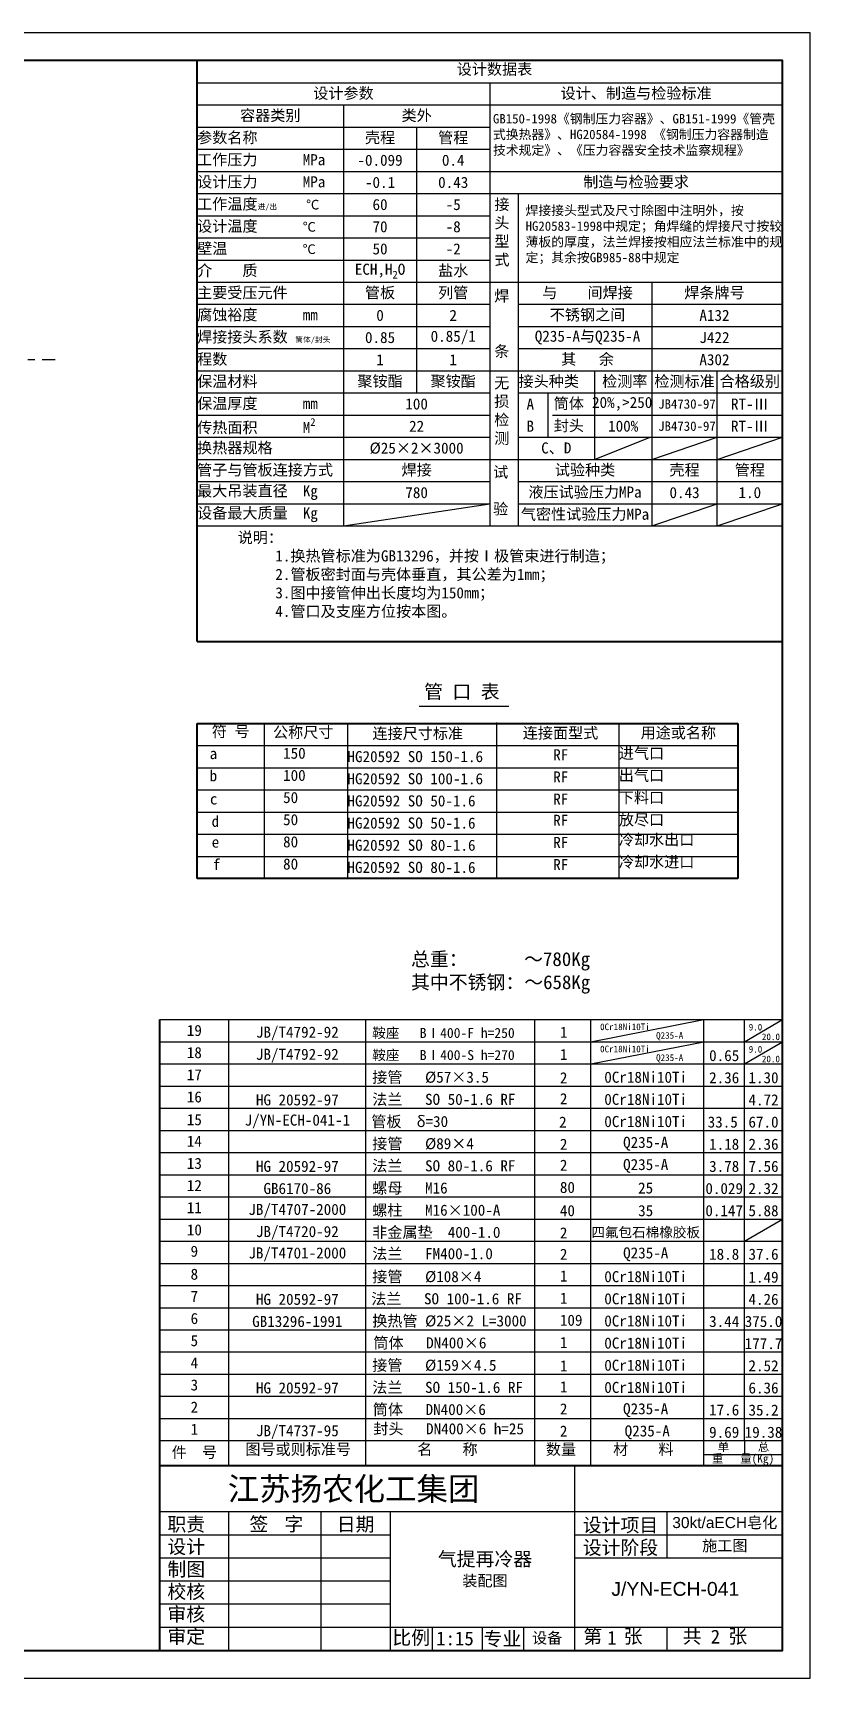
# Model space of a CAD drawing. Header units: millimetres. Extents: x 0 to 420, y 0 to 297.
# Drawn here: x 279.6 to 420, y 0 to 297 of the extents above; entities that cross this region are included whole.
import ezdxf

# ---------------------------------------------------------------- set-up
doc = ezdxf.new("R2010")
doc.units = ezdxf.units.MM
doc.header["$LTSCALE"] = 0.2
doc.linetypes.add('CENTER', pattern=[50.8, 31.75, -6.35, 6.35, -6.35])
doc.layers.add('cen', color=1, linetype='CENTER')
doc.layers.add('contx', color=5, linetype='Continuous')
doc.layers.add('contc', color=5, linetype='Continuous', lineweight=40)
doc.styles.get("Standard").update_dxf_attribs({"font": 'swiss.ttf'})

msp = doc.modelspace()

# ---------------------------------------------------------------- linework, layer by layer
at = {"layer": 'cen'}
msp.add_line((240.587, 238.034), (283.63, 238.034), dxfattribs=at)
at = {"layer": 'contc'}
for p, q in [((309.253, 187.132), (309.253, 292)), ((309.253, 187.132), (415, 187.132)), ((309.253, 172.341), (406.936, 172.341)), ((309.253, 144.341), (309.253, 172.341)), ((406.936, 172.341), (406.936, 144.341)), ((406.936, 144.341), (309.253, 144.341)), ((302.5, 37.871), (302.5, 118.871)), ((302.5, 38.389), (415, 38.389)), ((302.5, 5.055), (302.5, 38.389))]:
    msp.add_line(p, q, dxfattribs=at)
at = {"layer": 'contc', "lineweight": -3}
for p, q in [((309.253, 172.341), (385.447, 172.341)), ((309.253, 144.341), (309.253, 172.341)), ((385.447, 172.341), (406.936, 172.341)), ((406.936, 172.341), (406.936, 144.341)), ((309.253, 144.341), (406.936, 144.341))]:
    msp.add_line(p, q, dxfattribs=at)
at = {"layer": 'contc'}
msp.add_lwpolyline([(25, 5), (415, 5), (415, 292), (25, 292)], close=True, dxfattribs=at)
at = {"layer": 'contx'}
for p, q in [((309.253, 292), (415, 292)), ((309.253, 288), (415, 288)), ((362.126, 288), (362.126, 208)), ((309.253, 284), (415, 284)), ((335.69, 284), (335.69, 208)), ((309.253, 280), (362.126, 280)), ((348.908, 280), (348.908, 232)), ((309.253, 276), (362.126, 276)), ((309.253, 272), (415, 272)), ((309.253, 268), (415, 268)), ((367.244, 268), (367.244, 208)), ((309.253, 264), (362.126, 264)), ((309.253, 260), (362.126, 260)), ((309.253, 256), (362.126, 256)), ((309.253, 252), (415, 252)), ((391.417, 252), (391.417, 208)), ((309.253, 248), (362.126, 248)), ((367.244, 248), (415, 248)), ((309.253, 244), (362.126, 244)), ((367.244, 244), (415, 244)), ((309.253, 240), (362.126, 240)), ((367.244, 240), (415, 240)), ((309.253, 236), (415, 236)), ((381.037, 236), (381.037, 220)), ((403.209, 208), (403.209, 236)), ((309.253, 232), (362.126, 232)), ((367.244, 232), (415, 232)), ((372.642, 232), (372.642, 224)), ((309.253, 228), (362.126, 228)), ((373.443, 228), (415, 228)), ((309.253, 224), (362.126, 224)), ((367.244, 224), (415, 224)), ((381.037, 220), (391.122, 224)), ((391.417, 220), (403.209, 224)), ((403.209, 220), (415, 224)), ((309.253, 220), (415, 220)), ((309.253, 216), (362.126, 216)), ((367.244, 216), (415, 216)), ((309.253, 212), (362.126, 212)), ((335.69, 208), (362.126, 212)), ((367.244, 212), (415, 212)), ((391.417, 208), (403.209, 212)), ((403.209, 208), (415, 212)), ((309.253, 208), (415, 208)), ((349.374, 175.439), (365.59, 175.439)), ((363.359, 172.508), (363.359, 144.341)), ((302.5, 118.871), (415, 118.871)), ((380.36, 114.871), (400.789, 118.871)), ((408.161, 42.871), (408.161, 118.871)), ((408.161, 114.871), (415, 118.871)), ((302.5, 114.871), (415, 114.871)), ((380.36, 110.871), (400.789, 114.871)), ((408.161, 110.871), (415, 114.871)), ((302.5, 110.871), (415, 110.871)), ((302.5, 106.871), (415, 106.871)), ((302.5, 102.871), (415, 102.871)), ((302.5, 98.871), (415, 98.871)), ((302.5, 94.871), (415, 94.871)), ((302.5, 90.871), (415, 90.871)), ((302.5, 86.871), (415, 86.871)), ((302.5, 82.871), (415, 82.871)), ((408.161, 78.871), (415, 82.871)), ((302.5, 78.871), (415, 78.871)), ((302.5, 74.871), (415, 74.871)), ((302.5, 70.871), (415, 70.871)), ((302.5, 66.871), (415, 66.871)), ((302.5, 62.871), (415, 62.871)), ((302.5, 62.871), (415, 62.871)), ((302.5, 58.871), (415, 58.871)), ((302.5, 54.871), (415, 54.871)), ((302.5, 50.871), (415, 50.871)), ((302.5, 46.871), (415, 46.871)), ((302.5, 42.871), (415, 42.871)), ((408.161, 42.871), (408.161, 40.38)), ((377.5, 5.055), (377.5, 38.389)), ((302.5, 30.055), (415, 30.055)), ((315, 5.055), (315, 30.055)), ((331.667, 5.055), (331.667, 30.055)), ((344.167, 5.055), (344.167, 30.055)), ((394.167, 21.722), (394.167, 30.055)), ((302.5, 25.889), (344.167, 25.889)), ((377.5, 25.889), (381.667, 25.889)), ((381.667, 25.889), (415, 25.889)), ((302.5, 21.722), (344.167, 21.722)), ((315, 21.722), (344.167, 21.722)), ((315, 21.722), (344.167, 21.722)), ((377.5, 21.722), (381.667, 21.722)), ((381.667, 21.722), (415, 21.722)), ((381.667, 21.722), (415, 21.722)), ((381.667, 21.722), (415, 21.722)), ((302.5, 17.555), (344.167, 17.555)), ((302.5, 13.389), (344.167, 13.389)), ((302.5, 9.222), (415, 9.222)), ((351.75, 5.055), (351.75, 9.222)), ((360.833, 5.055), (360.833, 9.222)), ((368.291, 5.055), (368.291, 9.222)), ((394.167, 5.055), (394.167, 9.222))]:
    msp.add_line(p, q, dxfattribs=at)
at = {"layer": 'contx', "lineweight": -3}
for p, q in [((321.381, 172.341), (321.381, 144.341)), ((336.418, 172.341), (336.418, 144.341)), ((385.447, 172.341), (385.447, 144.341)), ((309.253, 168.341), (406.936, 168.341)), ((309.253, 164.341), (406.936, 164.341)), ((309.253, 160.341), (406.936, 160.341)), ((309.253, 156.341), (406.936, 156.341)), ((309.253, 152.341), (406.936, 152.341)), ((309.253, 148.341), (406.936, 148.341)), ((315, 38.389), (315, 118.871)), ((339.711, 38.389), (339.711, 118.871)), ((370.294, 38.389), (370.294, 118.871)), ((380.36, 38.389), (380.36, 118.871)), ((400.789, 38.389), (400.789, 118.871)), ((400.789, 40.38), (415, 40.38))]:
    msp.add_line(p, q, dxfattribs=at)
at = {"layer": 'contx'}
msp.add_lwpolyline([(0, 0), (420, 0), (420, 297), (0, 297)], close=True, dxfattribs=at)

# ---------------------------------------------------------------- texts
at = {"layer": 'contc'}
msp.add_text('签   字', height=2.5, dxfattribs=at).set_placement((318.699, 26.553))
at = {"layer": 'contx'}
for s, height, p in [('江苏扬农化工集团', 4.1667, (314.783, 32.082)), ('职责', 2.5, (303.876, 26.521)), ('日期', 2.5, (334.484, 26.521)), ('设计项目', 2.5, (378.918, 26.376)), ('设计', 2.5, (303.876, 22.466)), ('设计阶段', 2.5, (378.918, 22.321)), ('制图', 2.5, (303.876, 18.41)), ('校核', 2.5, (303.876, 14.355)), ('审核', 2.5, (303.876, 10.299)), ('审定', 2.5, (303.876, 6.244)), ('比例', 2.5, (344.518, 6.06)), ('第    张', 2.5, (379.023, 6.282)), ('共     张', 2.5, (396.961, 6.282)), ('专业', 2.5, (360.991, 5.837))]:
    msp.add_text(s, height=height, dxfattribs=at).set_placement(p)
for s, insert, char_height, width, attachment_point in [('{\\fSimSun|b0|i0|c134|p2;设计数据表}', (362.979, 290.344), 2, 57.92916, 5), ('{\\fSimSun|b0|i0|c134|p2;设计参数}', (335.69, 286), 2, 52.8735, 5), ('{\\fSimSun|b0|i0|c134|p2;设计、制造与检验标准}', (388.563, 286), 2, 52.8735, 5), ('{\\fSimSun|b0|i0|c134|p2;容器类别}', (322.471, 282), 2, 26.43675, 5), ('{\\fSimSun|b0|i0|c134|p2;类外}', (348.908, 282), 2, 26.43675, 5), ('{\\fSimSun|b0|i0|c134|p2;GB150-1998《钢制压力容器》、GB151-1999《管壳式换热器》、HG20584-1998 《钢制压力容器制造技术规定》、《压力容器安全技术监察规程》}', (362.695, 282.355), 1.7, 51.77961, 1), ('{\\fSimSun|b0|i0|c134|p2;参数名称}', (309.253, 278), 2, 26.43675, 4), ('{\\fSimSun|b0|i0|c134|p2;壳程}', (342.299, 278), 2, 13.21838, 5), ('{\\fSimSun|b0|i0|c134|p2;管程}', (355.517, 278), 2, 13.21838, 5), ('{\\fSimSun|b0|i0|c134|p2;工作压力      MPa}', (309.253, 274), 2, 26.43675, 4), ('{\\fSimSun|b0|i0|c134|p2;-0.099}', (342.299, 274), 2, 13.21838, 5), ('{\\fSimSun|b0|i0|c134|p2;0.4}', (355.517, 274), 2, 13.21838, 5), ('{\\fSimSun|b0|i0|c134|p2;设计压力\u3000    MPa}', (309.253, 270), 2, 26.43675, 4), ('{\\fSimSun|b0|i0|c134|p2;-0.1}', (342.299, 270), 2, 13.21838, 5), ('{\\fSimSun|b0|i0|c134|p2;0.43}', (355.517, 270), 2, 13.21838, 5), ('{\\fSimSun|b0|i0|c134|p2;制造与检验要求}', (388.563, 270), 2, 52.8735, 5), ('{\\fSimSun|b0|i0|c134|p2;工作温度\\H0.5x;进/出       \\H1.75x;℃}', (309.253, 266), 2, 26.43675, 4), ('{\\fSimSun|b0|i0|c134|p2;接\\P头\\P型\\P式}', (362.964, 267.048), 2, 5.56574, 1), ('{\\fSimSun|b0|i0|c134|p2;60}', (342.299, 266), 2, 13.21838, 5), ('{\\fSimSun|b0|i0|c134|p2;-5}', (355.517, 266), 2, 13.21838, 5), ('{\\fSimSun|b0|i0|c134|p2;焊接接头型式及尺寸除图中注明外，按HG20583-1998中规定；角焊缝的焊接尺寸按较薄板的厚度，法兰焊接按相应法兰标准中的规定；其余按GB985-88中规定}', (368.591, 265.806), 1.7, 47.75615, 1), ('{\\fSimSun|b0|i0|c134|p2;设计温度      \\H0.875x;℃}', (309.253, 262), 2, 26.43675, 4), ('{\\fSimSun|b0|i0|c134|p2;70}', (342.299, 262), 2, 13.21838, 5), ('{\\fSimSun|b0|i0|c134|p2;-8}', (355.517, 262), 2, 13.21838, 5), ('{\\fSimSun|b0|i0|c134|p2;壁温          \\H0.875x;℃}', (309.253, 258), 2, 26.43675, 4), ('{\\fSimSun|b0|i0|c134|p2;50}', (342.299, 258), 2, 13.21838, 5), ('{\\fSimSun|b0|i0|c134|p2;-2}', (355.517, 258), 2, 13.21838, 5), ('{\\fSimSun|b0|i0|c134|p2;介    质}', (309.253, 254), 2, 26.43675, 4), ('\\A1;{\\fSimSun|b0|i0|c134|p2;ECH,H\\H0.7x;\\S^ 2;\\H1.429x;O}', (342.299, 254), 2, 13.21838, 5), ('{\\fSimSun|b0|i0|c134|p2;盐水}', (355.517, 254), 2, 13.21838, 5), ('{\\fSimSun|b0|i0|c134|p2;主要受压元件}', (309.253, 250), 2, 26.43675, 4), ('{\\fSimSun|b0|i0|c134|p2;管板}', (342.299, 250), 2, 13.21838, 5), ('{\\fSimSun|b0|i0|c134|p2;列管}', (355.517, 250), 2, 13.21838, 5), ('{\\fSimSun|b0|i0|c134|p2;焊\\P\\P\\P条}', (362.933, 250.532), 2, 5.11735, 1), ('{\\fSimSun|b0|i0|c134|p2;与    间焊接}', (379.784, 250), 2, 26.68254, 5), ('{\\fSimSun|b0|i0|c134|p2;焊条牌号}', (402.718, 250), 2, 21.07361, 5), ('{\\fSimSun|b0|i0|c134|p2;腐蚀裕度      mm}', (309.253, 246), 2, 26.43675, 4), ('{\\fSimSun|b0|i0|c134|p2;0}', (342.299, 246), 2, 13.21838, 5), ('{\\fSimSun|b0|i0|c134|p2;2}', (355.517, 246), 2, 13.21838, 5), ('{\\fSimSun|b0|i0|c134|p2;不锈钢之间}', (379.784, 246), 2, 26.68254, 5), ('{\\fSimSun|b0|i0|c134|p2;A132}', (402.718, 246), 2, 21.07361, 5), ('{\\fSimSun|b0|i0|c134|p2;焊接接头系数 \\H0.5x;筒体/封头}', (309.253, 242), 2, 26.43675, 4), ('{\\fSimSun|b0|i0|c134|p2;0.85}', (342.299, 242), 2, 13.21838, 5), ('{\\fSimSun|b0|i0|c134|p2;0.85/1}', (355.517, 242), 2, 13.21838, 5), ('{\\fSimSun|b0|i0|c134|p2;Q235-A与Q235-A}', (379.784, 242), 2, 26.68254, 5), ('{\\fSimSun|b0|i0|c134|p2;J422}', (402.718, 242), 2, 21.07361, 5), ('{\\fSimSun|b0|i0|c134|p2;程数}', (309.253, 238), 2, 26.43675, 4), ('{\\fSimSun|b0|i0|c134|p2;1}', (342.299, 238), 2, 13.21838, 5), ('{\\fSimSun|b0|i0|c134|p2;1}', (355.517, 238), 2, 13.21838, 5), ('{\\fSimSun|b0|i0|c134|p2;其   余}', (379.784, 238), 2, 26.68254, 5), ('{\\fSimSun|b0|i0|c134|p2;A302}', (402.718, 238), 2, 21.07361, 5), ('{\\fSimSun|b0|i0|c134|p2;保温材料}', (309.253, 234), 2, 26.43675, 4), ('{\\fSimSun|b0|i0|c134|p2;聚铵酯}', (342.299, 234), 2, 13.21838, 5), ('{\\fSimSun|b0|i0|c134|p2;聚铵酯}', (355.517, 234), 2, 13.21838, 5), ('{\\fSimSun|b0|i0|c134|p2;无\\P损\\P检测}', (362.921, 234.827), 2, 5.11735, 1), ('{\\fSimSun|b0|i0|c134|p2;接头种类}', (372.783, 234), 2, 15.76084, 5), ('{\\fSimSun|b0|i0|c134|p2;检测率}', (386.509, 234), 2, 10.9217, 5), ('{\\fSimSun|b0|i0|c134|p2;检测标准}', (397.313, 234), 2, 11.79149, 5), ('{\\fSimSun|b0|i0|c134|p2;合格级别}', (409.104, 234), 2, 11.79149, 5), ('{\\fSimSun|b0|i0|c134|p2;保温厚度      mm}', (309.253, 230), 2, 26.43675, 4), ('{\\fSimSun|b0|i0|c134|p2;100}', (348.908, 230), 2, 26.43675, 5), ('{\\fSimSun|b0|i0|c134|p2;A}', (369.442, 230), 2, 7.88042, 5), ('{\\fSimSun|b0|i0|c134|p2;筒体}', (376.404, 230), 2, 7.88042, 5), ('{\\fSimSun|b0|i0|c134|p2;20%,>250}', (386.043, 230.036), 2, 11.72507, 5), ('{\\fSimSun|b0|i0|c134|p2;JB4730-97}', (397.75, 230), 1.7, 21.07361, 5), ('{\\fSimSun|b0|i0|c134|p2;RT-\\fSimSun|b1|i0|c134|p2;Ⅲ}', (409.104, 230), 2, 11.79149, 5), ('\\A1;{\\fSimSun|b0|i0|c134|p2;传热面积      M\\H0.7x;\\S2^ ;}', (309.253, 226), 2, 26.43675, 4), ('{\\fSimSun|b0|i0|c134|p2;22}', (348.908, 226), 2, 26.43675, 5), ('{\\fSimSun|b0|i0|c134|p2;B}', (369.442, 226), 2, 7.88042, 5), ('{\\fSimSun|b0|i0|c134|p2;封头}', (376.404, 226), 2, 7.88042, 5), ('{\\fSimSun|b0|i0|c134|p2;100%}', (386.227, 226), 2, 10.37981, 5), ('{\\fSimSun|b0|i0|c134|p2;JB4730-97}', (397.75, 226), 1.7, 21.07361, 5), ('{\\fSimSun|b0|i0|c134|p2;RT-\\fSimSun|b1|i0|c134|p2;Ⅲ}', (409.104, 226), 2, 11.79149, 5), ('{\\fSimSun|b0|i0|c134|p2;换热器规格}', (309.253, 222), 2, 26.43675, 4), ('{\\fSimSun|b0|i0|c134|p2;%%C25\\fSimSun|b1|i0|c134|p2;×2×3000}', (348.908, 222), 2, 26.43675, 5), ('{\\fSimSun|b0|i0|c134|p2;C、D}', (374.141, 222), 2, 13.79337, 5), ('{\\fSimSun|b0|i0|c134|p2;管子与管板连接方式}', (309.253, 218), 2, 26.43675, 4), ('{\\fSimSun|b0|i0|c134|p2;焊接}', (348.908, 218), 2, 26.43675, 5), ('{\\fSimSun|b0|i0|c134|p2;试\\P\\P验}', (362.724, 218.742), 2, 5.11735, 1), ('{\\fSimSun|b0|i0|c134|p2;试验种类}', (379.33, 218), 2, 24.17318, 5), ('{\\fSimSun|b0|i0|c134|p2;壳程}', (397.313, 218), 2, 11.79149, 5), ('{\\fSimSun|b0|i0|c134|p2;管程}', (409.104, 218), 2, 11.79149, 5), ('{\\fSimSun|b0|i0|c134|p2;最大吊装直径  Kg}', (309.253, 214), 2, 26.43675, 4), ('{\\fSimSun|b0|i0|c134|p2;780}', (348.908, 214), 2, 26.43675, 5), ('{\\fSimSun|b0|i0|c134|p2;液压试验压力MPa}', (379.33, 214), 2, 24.17318, 5), ('{\\fSimSun|b0|i0|c134|p2;0.43}', (397.313, 214), 2, 11.79149, 5), ('{\\fSimSun|b0|i0|c134|p2;1.0}', (409.104, 214), 2, 11.79149, 5), ('{\\fSimSun|b0|i0|c134|p2;设备最大质量  Kg}', (309.253, 210), 2, 26.43675, 4), ('{\\fSimSun|b0|i0|c134|p2;气密性试验压力MPa}', (379.33, 210), 2, 24.17318, 5), ('{\\fSimSun|b0|i0|c134|p2;\\H0.8x;说明：\\P     1.换热管标准为GB13296，并按Ⅰ极管束进行制造；\\P     2.管板密封面与壳体垂直，其公差为1mm；\\P     3.图中接管伸出长度均为150mm；\\P     4.管口及支座方位按本图。}', (316.576, 206.922), 2.5, 105.74701, 1), ('{\\fSimSun|b0|i0|c134|p2;HG20592 SO 150-1.6}', (336.418, 166.341), 2, 35.74196, 4), ('{\\fSimSun|b0|i0|c134|p2;RF}', (373.588, 166.681), 2, 32.11938, 4), ('{\\f@SimSun|b0|i0|c134|p2;100}', (324.782, 163.968), 2, 15.03648, 1), ('{\\fSimSun|b0|i0|c134|p2;HG20592 SO 100-1.6}', (336.418, 162.341), 2, 37.46919, 4), ('{\\fSimSun|b0|i0|c134|p54;RF}', (373.588, 162.681), 2, 28.07258, 4), ('{\\fSimSun|b0|i0|c134|p2;c}', (311.564, 159.707), 2, 9.81734, 1), ('{\\f@SimSun|b0|i0|c134|p2;50}', (324.782, 159.968), 2, 15.03648, 1), ('{\\fSimSun|b0|i0|c134|p2;HG20592 SO 50-1.6}', (336.418, 158.341), 2, 37.46919, 4), ('{\\fSimSun|b0|i0|c134|p2;RF}', (373.588, 158.681), 2, 28.07258, 4), ('{\\fSimSun|b0|i0|c134|p2;d}', (311.868, 155.672), 2, 9.51361, 1), ('{\\f@SimSun|b0|i0|c134|p2;50}', (324.782, 155.968), 2, 15.03648, 1), ('{\\fSimSun|b0|i0|c134|p2;HG20592 SO 50-1.6}', (336.418, 154.341), 2, 37.46919, 4), ('{\\fSimSun|b0|i0|c134|p2;RF}', (373.588, 155.858), 2, 28.07258, 1), ('{\\f@SimSun|b0|i0|c134|p2;80}', (324.782, 151.968), 2, 15.03648, 1), ('{\\fSimSun|b0|i0|c134|p2;RF}', (373.588, 151.858), 2, 28.07258, 1), ('{\\fSimSun|b0|i0|c134|p54;冷却水出口}', (385.447, 152.341), 2, 21.48944, 1), ('{\\fSimSun|b0|i0|c134|p2;e}', (311.879, 151.923), 2, 9.50273, 1), ('{\\fSimSun|b0|i0|c134|p2;HG20592 SO 80-1.6}', (336.418, 150.341), 2, 37.46919, 4), ('{\\fSimSun|b0|i0|c134|p54;冷却水进口 }', (385.447, 148.341), 2, 21.48944, 1), ('{\\fSimSun|b0|i0|c134|p2;f}', (312.073, 147.861), 2, 9.30806, 1), ('{\\f@SimSun|b0|i0|c134|p2;80}', (324.782, 147.968), 2, 15.03648, 1), ('{\\fSimSun|b0|i0|c134|p2;HG20592 SO 80-1.6}', (336.418, 146.341), 2, 37.46919, 4), ('{\\fSimSun|b0|i0|c134|p2;RF}', (373.588, 147.858), 2, 28.07258, 1), ('{\\fSimSun|b0|i0|c134|p2;总重：      ～780Kg\\P其中不锈钢：～658Kg}', (347.894, 131.047), 2.5, 77.7276, 1), ('{\\fSimSun|b0|i0|c134|p2;JB/T4792-92}', (327.356, 116.371), 2, 24.71131, 5), ('{\\fSimSun|b0|i0|c134|p2;鞍座   BⅠ400-F h=250}', (340.894, 116.371), 1.8, 29.39952, 4), ('{\\fSimSun|b0|i0|c134|p2;Q235-A}', (392.173, 116.615), 1.2, 8.58361, 1), ('{\\fSimSun|b0|i0|c134|p2;9.0}', (408.905, 118.117), 1.2, 3.42284, 1), ('{\\fSimSun|b0|i0|c134|p2;20.0}', (411.291, 116.373), 1.2, 3.42299, 1), ('{\\fSimSun|b0|i0|c134|p2;JB/T4792-92}', (327.356, 112.371), 2, 24.71131, 5), ('{\\fSimSun|b0|i0|c134|p2;鞍座   BⅠ400-S h=270}', (340.894, 112.371), 1.8, 29.39952, 4), ('{\\fSimSun|b0|i0|c134|p2;0.65}', (404.475, 112.371), 2, 7.37151, 5), ('{\\fSimSun|b0|i0|c134|p2;9.0}', (408.905, 114.117), 1.2, 3.42284, 1), ('{\\fSimSun|b0|i0|c134|p2;Q235-A}', (392.173, 112.615), 1.2, 8.58361, 1), ('{\\fSimSun|b0|i0|c134|p2;20.0}', (411.291, 112.373), 1.2, 3.42299, 1), ('{\\fSimSun|b0|i0|c134|p2;接管   %%C57×3.5}', (340.894, 108.371), 2, 29.39952, 4), ('{\\fSimSun|b0|i0|c134|p2;2}', (374.791, 108.371), 2, 10.06661, 4), ('{\\fSimSun|b0|i0|c134|p2;2.36}', (404.475, 108.371), 2, 7.37151, 5), ('{\\fSimSun|b0|i0|c134|p2;1.30}', (411.58, 108.371), 2, 6.8394, 5), ('{\\fSimSun|b0|i0|c134|p2;HG 20592-97}', (327.356, 104.371), 2, 24.71131, 5), ('{\\fSimSun|b0|i0|c134|p2;法兰   SO 50-1.6 RF}', (340.894, 104.371), 2, 29.39952, 4), ('{\\fSimSun|b0|i0|c134|p2;4.72}', (411.58, 104.371), 2, 6.8394, 5), ('{\\fSimSun|b0|i0|c134|p2;15}', (308.75, 100.791), 2, 12.5, 5), ('{\\fSimSun|b0|i0|c134|p2;J/YN-ECH-041-1}', (327.356, 100.497), 2, 24.71131, 5), ('{\\fSimSun|b0|i0|c134|p2;管板  δ=30}', (340.721, 100.371), 2, 30.5823, 4), ('{\\fSimSun|b0|i0|c134|p2;2}', (375.327, 100.371), 2, 10.06661, 5), ('{\\fSimSun|b0|i0|c134|p2;33.5}', (404.209, 100.371), 2, 6.8394, 5), ('{\\fSimSun|b0|i0|c134|p2;67.0}', (411.58, 100.371), 2, 6.8394, 5), ('{\\fSimSun|b0|i0|c134|p2;接管   %%C89×4 }', (340.894, 96.371), 2, 29.39952, 4), ('{\\fSimSun|b0|i0|c134|p2;2}', (374.791, 96.371), 2, 10.06661, 4), ('{\\fSimSun|b0|i0|c134|p2;1.18}', (404.475, 96.371), 2, 7.37151, 5), ('{\\fSimSun|b0|i0|c134|p2;2.36}', (411.58, 96.371), 2, 6.8394, 5), ('{\\fSimSun|b0|i0|c134|p2;HG 20592-97}', (327.356, 92.371), 2, 24.71131, 5), ('{\\fSimSun|b0|i0|c134|p2;法兰   SO 80-1.6 RF}', (340.894, 92.371), 2, 29.39952, 4), ('{\\fSimSun|b0|i0|c134|p2;3.78}', (404.475, 92.371), 2, 7.37151, 5), ('{\\fSimSun|b0|i0|c134|p2;7.56}', (411.58, 92.371), 2, 6.8394, 5), ('{\\fSimSun|b0|i0|c134|p2;GB6170-86}', (327.356, 88.371), 2, 24.71131, 5), ('{\\fSimSun|b0|i0|c134|p2;螺母   M16}', (340.894, 88.371), 2, 29.39952, 4), ('{\\fSimSun|b0|i0|c134|p2;0.029}', (404.475, 88.371), 2, 7.37151, 5), ('{\\fSimSun|b0|i0|c134|p2;2.32}', (411.58, 88.371), 2, 6.8394, 5), ('{\\fSimSun|b0|i0|c134|p2;JB/T4707-2000}', (327.356, 84.371), 2, 24.71131, 5), ('{\\fSimSun|b0|i0|c134|p2;螺柱   M16×100-A}', (340.894, 84.371), 2, 29.39952, 4), ('{\\fSimSun|b0|i0|c134|p2;40}', (374.791, 84.371), 2, 10.06661, 4), ('{\\fSimSun|b0|i0|c134|p2;0.147}', (404.475, 84.371), 2, 7.37151, 5), ('{\\fSimSun|b0|i0|c134|p2;5.88}', (411.58, 84.371), 2, 6.8394, 5), ('{\\fSimSun|b0|i0|c134|p2;JB/T4720-92}', (327.356, 80.371), 2, 24.71131, 5), ('{\\fSimSun|b0|i0|c134|p2;非金属垫  400-1.0}', (340.894, 80.371), 2, 29.39952, 4), ('{\\fSimSun|b0|i0|c134|p2;2}', (374.791, 80.371), 2, 10.06661, 4), ('{\\fSimSun|b0|i0|c134|p2;JB/T4701-2000}', (327.356, 76.509), 2, 24.71131, 5), ('{\\fSimSun|b0|i0|c134|p2;法兰   FM400-1.0}', (340.894, 76.509), 2, 30.04303, 4), ('{\\fSimSun|b0|i0|c134|p2;2}', (374.791, 76.509), 2, 10.06661, 4), ('{\\fSimSun|b0|i0|c134|p2;18.8}', (404.475, 76.509), 2, 7.37151, 5), ('{\\fSimSun|b0|i0|c134|p2;37.6}', (411.58, 76.509), 2, 6.8394, 5), ('{\\fSimSun|b0|i0|c134|p2;接管   %%C108×4}', (340.894, 72.371), 2, 29.39952, 4), ('{\\fSimSun|b0|i0|c134|p2;1.49}', (411.58, 72.371), 2, 6.8394, 5), ('{\\fSimSun|b0|i0|c134|p2;HG 20592-97}', (327.356, 68.371), 2, 24.71131, 5), ('{\\fSimSun|b0|i0|c134|p2;法兰   SO 100-1.6 RF}', (340.702, 68.371), 2, 30.5823, 4), ('{\\fSimSun|b0|i0|c134|p2;4.26}', (411.58, 68.371), 2, 6.8394, 5), ('{\\fSimSun|b0|i0|c134|p2;GB13296-1991}', (327.356, 64.371), 2, 24.71131, 5), ('{\\fSimSun|b0|i0|c134|p2;换热管 %%C25×2 L=3000}', (340.894, 64.371), 2, 29.39952, 4), ('{\\fSimSun|b0|i0|c134|p2;3.44}', (404.475, 64.371), 2, 7.37151, 5), ('{\\fSimSun|b0|i0|c134|p2;375.0}', (411.58, 64.371), 2, 6.8394, 5), ('{\\fSimSun|b0|i0|c134|p2;177.7}', (411.58, 60.371), 2, 6.8394, 5), ('{\\fSimSun|b0|i0|c134|p2;接管   %%C159×4.5 }', (340.894, 56.371), 2, 29.39952, 4), ('{\\fSimSun|b0|i0|c134|p2;1}', (374.791, 56.371), 2, 10.06661, 4), ('{\\fSimSun|b0|i0|c134|p2;2.52}', (411.58, 56.371), 2, 6.8394, 5), ('{\\fSimSun|b0|i0|c134|p2;法兰   SO 150-1.6 RF}', (340.894, 52.371), 2, 29.39952, 4), ('{\\fSimSun|b0|i0|c134|p2;HG 20592-97}', (327.356, 52.371), 2, 24.71131, 5), ('{\\fSimSun|b0|i0|c134|p2;6.36}', (411.58, 52.371), 2, 6.8394, 5), ('{\\fSimSun|b0|i0|c134|p2;17.6}', (404.475, 48.397), 2, 7.37151, 5), ('{\\fSimSun|b0|i0|c134|p2;35.2}', (411.58, 48.371), 2, 6.8394, 5), ('{\\fSimSun|b0|i0|c134|p2;JB/T4737-95}', (327.356, 44.418), 2, 24.71131, 5), ('{\\fSimSun|b0|i0|c134|p2;封头   DN400×6 h=25}', (341.071, 46.01), 2, 38.72253, 1), ('{\\fSimSun|b0|i0|c134|p2;Q235-A}', (390.575, 44.371), 2, 20.42887, 5), ('{\\fSimSun|b0|i0|c134|p2;9.69}', (404.475, 44.371), 2, 7.37151, 5), ('{\\fSimSun|b0|i0|c134|p2;19.38}', (411.58, 44.371), 2, 6.8394, 5), ('{\\fSimSun|b0|i0|c134|p2;总}', (411.58, 41.626), 1.5, 6.8394, 5), ('30kt/aECH{\\fSimSun|b0|i0|c134|p2;皂化}', (404.583, 27.972), 2, 20.83333, 5), ('{\\fSimSun|b0|i0|c134|p2;施工图}', (404.583, 23.805), 2, 20.83333, 5), ('{\\fSimSun|b0|i0|c134|p2;气提再冷器\\P\\H0.8x;装配图}', (361.256, 22.747), 2.5, 26.0502, 2), ('J/YN-ECH-041', (395.638, 16.085), 2.5, 27, 5), ('{\\fSimSun|b0|i0|c134|p2;1:15}', (355.833, 7.139), 2.5, 10, 5), ('{\\fSimSun|b0|i0|c134|p2;设备}', (372.5, 7.139), 2, 10, 5), ('{\\fSimSun|b0|i0|c134|p2;1}', (383.356, 8.531), 2.5, 3.89951, 1), ('{\\fSimSun|b0|i0|c134|p2;2}', (402.034, 8.738), 2.5, 3.45567, 1)]:
    msp.add_mtext(s, dxfattribs=dict(at, insert=insert, char_height=char_height, width=width, attachment_point=attachment_point))
at = {"layer": 'contx', "lineweight": -3}
for s, insert, char_height, width, attachment_point in [('{\\fSimSun|b0|i0|c134|p2;管 口 表}', (350.258, 179.334), 2.5, 26.77162, 1), ('{\\fSimSun|b0|i0|c134|p2;符 号}', (315.317, 171.898), 2, 12.12832, 2), ('{\\fSimSun|b0|i0|c134|p2;公称尺寸}', (322.965, 171.745), 2, 34.65664, 1), ('{\\fSimSun|b0|i0|c134|p2;连接尺寸标准}', (349.11, 171.541), 2, 25.70685, 2), ('{\\fSimSun|b0|i0|c134|p2;连接面型式}', (374.904, 171.624), 2, 24.49653, 2), ('{\\fSimSun|b0|i0|c134|p2;用途或名称}', (396.191, 171.659), 2, 21.48944, 2), ('{\\f@SimSun|b0|i0|c134|p2;a}', (311.518, 167.901), 2, 20.95556, 1), ('{\\f@SimSun|b0|i0|c134|p2;150}', (324.782, 167.968), 2, 18.61983, 1), ('{\\fSimSun|b0|i0|c134|p2;进气口}', (385.447, 167.954), 2, 21.48944, 1), ('{\\fSimSun|b0|i0|c134|p2;b}', (311.518, 163.901), 2, 12.12832, 1), ('{\\fSimSun|b0|i0|c134|p34;出气口\\fSimSun|b0|i0|c134|p2;\\H1x;^I}', (385.447, 163.954), 2, 21.48944, 1), ('{\\fSimSun|b0|i0|c134|p2;下料口}', (385.447, 159.954), 2, 21.48944, 1), ('{\\fSimSun|b0|i0|c134|p2;放尽口}', (385.447, 155.954), 2, 21.48944, 1), ('{\\fSimSun|b0|i0|c134|p2;19}', (308.75, 117.92), 2, 12.5, 2), ('{\\fSimSun|b0|i0|c134|p2;1}', (374.791, 117.589), 2, 7.20639, 1), ('{\\fSimSun|b0|i0|c134|p2;0Cr18Ni10Ti}', (386.54, 117.563), 1.2, 19.49152, 5), ('{\\fSimSun|b0|i0|c134|p2;18}', (308.75, 113.92), 2, 12.5, 2), ('{\\fSimSun|b0|i0|c134|p2;1}', (374.791, 113.589), 2, 7.20639, 1), ('{\\fSimSun|b0|i0|c134|p2;0Cr18Ni10Ti}', (386.54, 113.563), 1.2, 19.49152, 5), ('{\\fSimSun|b0|i0|c134|p2;17}', (308.75, 109.92), 2, 12.5, 2), ('{\\fSimSun|b0|i0|c134|p2;0Cr18Ni10Ti}', (390.294, 108.462), 2, 19.49152, 5), ('{\\fSimSun|b0|i0|c134|p2;16}', (308.75, 105.92), 2, 12.5, 2), ('{\\fSimSun|b0|i0|c134|p2;2}', (374.791, 105.589), 2, 7.20639, 1), ('{\\fSimSun|b0|i0|c134|p2;0Cr18Ni10Ti}', (390.294, 104.462), 2, 19.49152, 5), ('{\\fSimSun|b0|i0|c134|p2;0Cr18Ni10Ti}', (390.294, 100.462), 2, 19.49152, 5), ('{\\fSimSun|b0|i0|c134|p2;14}', (308.75, 97.92), 2, 12.5, 2), ('{\\fSimSun|b0|i0|c134|p2;Q235-A}', (390.294, 96.462), 2, 19.49152, 5), ('{\\fSimSun|b0|i0|c134|p2;13}', (308.75, 93.92), 2, 12.5, 2), ('{\\fSimSun|b0|i0|c134|p2;2}', (374.791, 93.589), 2, 7.20639, 1), ('{\\fSimSun|b0|i0|c134|p2;Q235-A}', (390.294, 92.462), 2, 19.49152, 5), ('{\\fSimSun|b0|i0|c134|p2;12}', (308.75, 89.92), 2, 12.5, 2), ('{\\fSimSun|b0|i0|c134|p2;80}', (374.791, 89.589), 2, 10.06661, 1), ('{\\fSimSun|b0|i0|c134|p2;25}', (390.283, 88.462), 2, 19.49152, 5), ('{\\fSimSun|b0|i0|c134|p2;11}', (308.75, 85.92), 2, 12.5, 2), ('{\\fSimSun|b0|i0|c134|p2;35}', (390.289, 84.371), 2, 20.42887, 5), ('{\\fSimSun|b0|i0|c134|p2;10}', (308.75, 81.92), 2, 12.5, 2), ('{\\fSimSun|b0|i0|c134|p2;四氟包石棉橡胶板}', (390.291, 80.371), 1.8, 20.42887, 5), ('{\\fSimSun|b0|i0|c134|p2;9}', (308.75, 78.058), 2, 12.5, 2), ('{\\fSimSun|b0|i0|c134|p2;Q235-A}', (390.298, 76.509), 2, 20.42887, 5), ('{\\fSimSun|b0|i0|c134|p2;8}', (308.75, 73.92), 2, 12.5, 2), ('{\\fSimSun|b0|i0|c134|p2;1}', (374.791, 73.589), 2, 10.06661, 1), ('{\\fSimSun|b0|i0|c134|p2;0Cr18Ni10Ti}', (390.294, 72.462), 2, 19.49152, 5), ('{\\fSimSun|b0|i0|c134|p2;7}', (308.75, 69.92), 2, 12.5, 2), ('{\\fSimSun|b0|i0|c134|p2;1}', (374.791, 69.589), 2, 10.06661, 1), ('{\\fSimSun|b0|i0|c134|p2;0Cr18Ni10Ti}', (390.294, 68.462), 2, 19.49152, 5), ('{\\fSimSun|b0|i0|c134|p2;6}', (308.75, 65.92), 2, 12.5, 2), ('{\\fSimSun|b0|i0|c134|p2;109}', (374.791, 64.589), 2, 10.06661, 4), ('{\\fSimSun|b0|i0|c134|p2;0Cr18Ni10Ti}', (390.294, 64.462), 2, 19.49152, 5), ('{\\fSimSun|b0|i0|c134|p2;5}', (308.75, 61.92), 2, 12.5, 2), ('{\\fSimSun|b0|i0|c134|p2;筒体   DN400×6}', (341.092, 60.408), 2, 29.39952, 4), ('{\\fSimSun|b0|i0|c134|p2;1}', (374.791, 61.589), 2, 10.06661, 1), ('{\\fSimSun|b0|i0|c134|p2;0Cr18Ni10Ti}', (390.294, 60.462), 2, 19.49152, 5), ('{\\fSimSun|b0|i0|c134|p2;4}', (308.75, 57.92), 2, 12.5, 2), ('{\\fSimSun|b0|i0|c134|p2;0Cr18Ni10Ti}', (390.294, 56.462), 2, 19.49152, 5), ('{\\fSimSun|b0|i0|c134|p2;3}', (308.75, 53.92), 2, 12.5, 2), ('{\\fSimSun|b0|i0|c134|p2;1}', (374.791, 53.589), 2, 7.20639, 1), ('{\\fSimSun|b0|i0|c134|p2;0Cr18Ni10Ti}', (390.294, 52.462), 2, 19.49152, 5), ('{\\fSimSun|b0|i0|c134|p2;2}', (308.75, 49.92), 2, 12.5, 2), ('{\\fSimSun|b0|i0|c134|p2;筒体   DN400×6}', (340.993, 48.38), 2, 28.36386, 4), ('{\\fSimSun|b0|i0|c134|p2;2}', (374.791, 49.589), 2, 7.20639, 1), ('{\\fSimSun|b0|i0|c134|p2;Q235-A}', (390.286, 48.371), 2, 20.42887, 5), ('{\\fSimSun|b0|i0|c134|p2;1}', (308.75, 45.92), 2, 12.5, 2), ('{\\fSimSun|b0|i0|c134|p2;2}', (374.791, 45.589), 2, 7.20639, 1), ('{\\fSimSun|b0|i0|c134|p2;件  号}', (308.75, 40.662), 2, 12.5, 5), ('{\\fSimSun|b0|i0|c134|p2;图号或则标准号}', (327.517, 42.306), 2, 29.16667, 2), ('{\\fSimSun|b0|i0|c134|p2;名    称}', (354.481, 42.301), 2, 26.12694, 2), ('{\\fSimSun|b0|i0|c134|p2;数量}', (374.99, 42.301), 2, 7.69988, 2), ('{\\fSimSun|b0|i0|c134|p2;材    料}', (389.862, 42.301), 2, 21.85468, 2), ('{\\fSimSun|b0|i0|c134|p2;单}', (404.342, 41.623), 1.5, 7.10546, 5), ('{\\fSimSun|b0|i0|c134|p2;重   量(Kg)}', (407.895, 40.38), 1.5, 14.21091, 2)]:
    msp.add_mtext(s, dxfattribs=dict(at, insert=insert, char_height=char_height, width=width, attachment_point=attachment_point))

doc.saveas('drawing.dxf')
